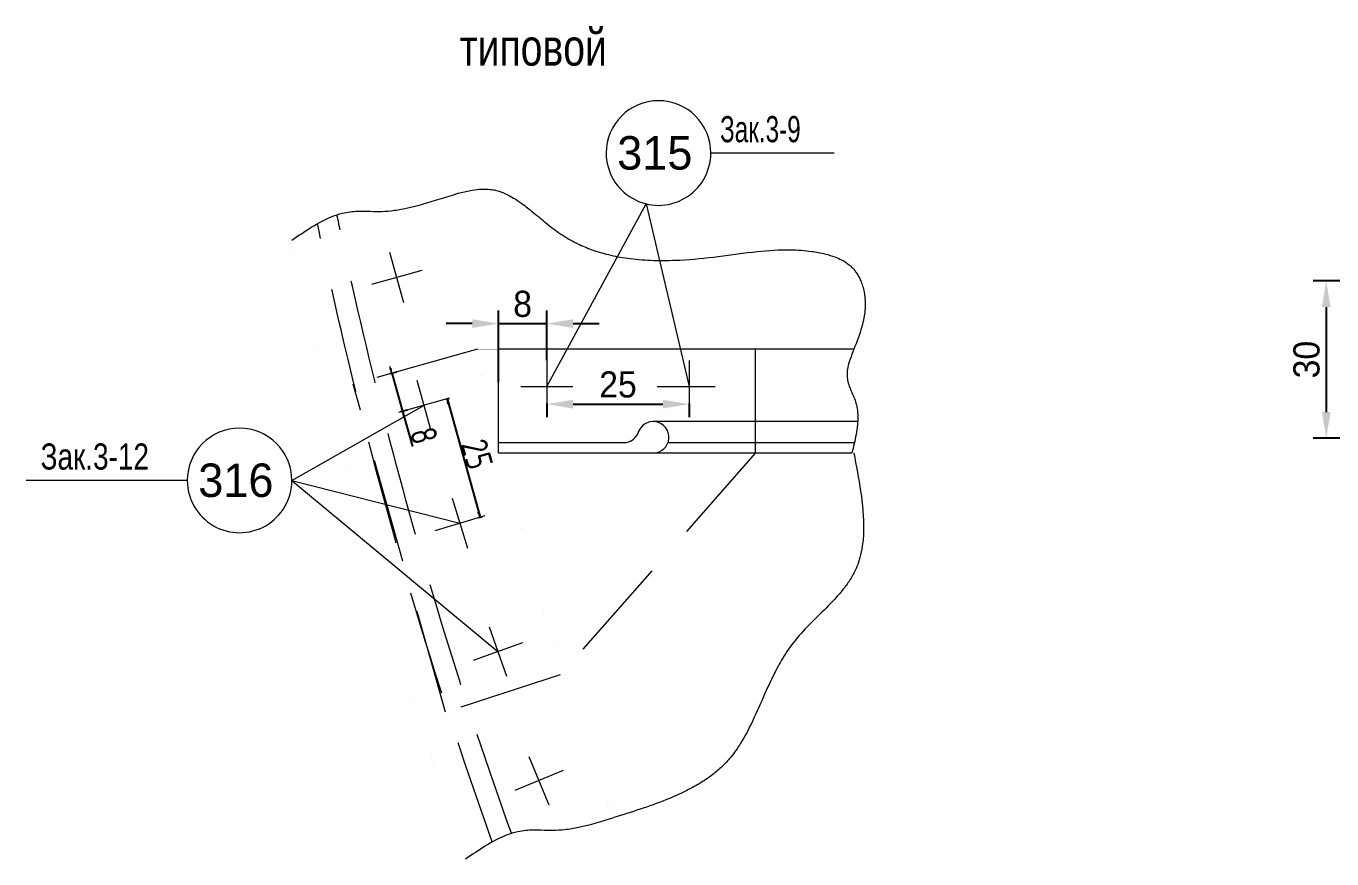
# Model space of a CAD drawing. Header units: millimetres. Extents: x 42007 to 66124, y -556 to 6894.
# Drawn here: x 50254 to 51502, y 540 to 1336 of the extents above; entities that cross this region are included whole.
import ezdxf

# ---------------------------------------------------------------- set-up
doc = ezdxf.new("R2010")
doc.units = ezdxf.units.MM
for name, pattern in [('K5LT32769', [0]), ('K5LT32782', [150, 100, -50]), ('K5LT32785', [95.25, 63.5, -31.75]), ('K5LT_THIN', [0])]:
    doc.linetypes.add(name, pattern=pattern)
doc.layers.get('Defpoints').update_dxf_attribs({"color": 250})
doc.layers.add('pen_7', color=1, linetype='Continuous')
doc.styles.add('KDIMTEXTSTYLE', font='GOST_AU.SHX', dxfattribs={"width": 0.96, "oblique": 15, "height": 5})
doc.styles.add('style5', font='arial.ttf', dxfattribs={"height": 3})
doc.dimstyles.new('ISO-10', dxfattribs={"dimscale": 10, "dimtxt": 2.5, "dimasz": 2.5, "dimexe": 1.25, "dimexo": 0, "dimtad": 1, "dimdec": 0, "dimtxsty": 'Standard', "dimcen": 2.5, "dimclrd": 7, "dimclre": 7, "dimclrt": 6, "dimadec": 0, "dimazin": 0, "dimtfac": 1, "dimtdec": 0, "dimtmove": 0, "dimatfit": 3, "dimfxl": 1, "dimarcsym": 0})
doc.dimstyles.new('KDIMSTYLE (1.00)', dxfattribs={"dimtxt": 5, "dimasz": 1, "dimexe": 2, "dimexo": 0, "dimgap": 1, "dimtad": 1, "dimtxsty": 'KDIMTEXTSTYLE', "dimsah": 1, "dimcen": 0, "dimdle": 1, "dimadec": 0, "dimazin": 0, "dimtfac": 0.667, "dimtmove": 0, "dimatfit": 3, "dimfxl": 1, "dimtvp": 1, "dimtolj": 1, "dimtzin": 0, "dimarcsym": 0})

# ---------------------------------------------------------------- blocks, each defined once
blk = doc.blocks.new('*D109')
at = {"color": 7, "lineweight": -2, "transparency": 16777216}
for p, q in [((50705.1, 995.2), (50705.1, 1063.8)), ((50751.4, 1016.2), (50751.4, 1063.8)), ((50680.1, 1051.3), (50655.1, 1051.3)), ((50705.1, 1051.3), (50751.4, 1051.3)), ((50776.4, 1051.3), (50801.4, 1051.3))]:
    blk.add_line(p, q, dxfattribs=at)
at = {"color": 7, "transparency": 16777216}
for points in [[(50680.1, 1055.4), (50680.1, 1047.1), (50705.1, 1051.3)], [(50776.4, 1055.4), (50776.4, 1047.1), (50751.4, 1051.3)]]:
    blk.add_solid(points, dxfattribs=at)
at = {"layer": 'Defpoints', "color": 0, "transparency": 16777216}
for p in [(50751.4, 1051.3), (50751.4, 1016.2), (50705.1, 995.2)]:
    blk.add_point(p, dxfattribs=at)
at = {"color": 6, "transparency": 16777216, "insert": (50728.2, 1070), "char_height": 25, "attachment_point": 5}
blk.add_mtext('\\H25.0;\\W0.965;\\Q0;\\Q0;8\\H25.0;\\W0.965;\\Q0;', dxfattribs=at)
blk = doc.blocks.new('*D110')
at = {"color": 7, "lineweight": -2, "transparency": 16777216}
for p, q in [((50751.4, 974.9), (50751.4, 961.8)), ((50776.4, 974.3), (50862.3, 974.3)), ((50887.3, 974.9), (50887.3, 961.8))]:
    blk.add_line(p, q, dxfattribs=at)
at = {"color": 7, "transparency": 16777216}
for points in [[(50776.4, 978.5), (50776.4, 970.1), (50751.4, 974.3)], [(50862.3, 978.5), (50862.3, 970.1), (50887.3, 974.3)]]:
    blk.add_solid(points, dxfattribs=at)
at = {"layer": 'Defpoints', "color": 0, "transparency": 16777216}
for p in [(50751.4, 974.9), (50887.3, 974.9), (50887.3, 974.3)]:
    blk.add_point(p, dxfattribs=at)
at = {"color": 6, "transparency": 16777216, "insert": (50819.4, 993), "char_height": 25, "attachment_point": 5}
blk.add_mtext('\\H25.0;\\W0.965;\\Q0;\\Q0;25\\H25.0;\\W0.965;\\Q0;', dxfattribs=at)
blk = doc.blocks.new('KDIMARROW_02')
blk.add_hatch(color=0).paths.add_polyline_path([(4.5, 0), (5, 0.7), (0, 0), (5, -0.7)])
at = {"color": 0, "linetype": 'K5LT_THIN', "lineweight": 18}
for p, q in [((0, 0), (-1, 0)), ((5, 0.7), (0, 0)), ((0, 0), (5, -0.7)), ((0, 0), (7, 0)), ((4.5, 0), (5, 0.7)), ((5, -0.7), (4.5, 0))]:
    blk.add_line(p, q, dxfattribs=at)
blk = doc.blocks.new('*D111')
at = {"color": 0, "lineweight": -2, "transparency": 16777216}
for p, q in [((50607.6, 1004.9), (50601.4, 1003.2)), ((50603.6, 1002.8), (50613.1, 968.4)), ((50617.8, 968.7), (50611.5, 966.9)), ((50613.4, 967.5), (50622.8, 933.8))]:
    blk.add_line(p, q, dxfattribs=at)
at = {"layer": 'Defpoints', "color": 0, "transparency": 16777216}
for p in [(50607.6, 1004.9), (50613.4, 967.5), (50617.8, 968.7)]:
    blk.add_point(p, dxfattribs=at)
at = {"color": 0, "lineweight": -2, "transparency": 16777216}
for p, rotation in [((50603.3, 1003.7), 105.6013441716773), ((50613.4, 967.5), 285.6013441716773)]:
    blk.add_blockref('KDIMARROW_02', p, dxfattribs=dict(at, rotation=rotation))
at = {"color": 7, "transparency": 16777216, "insert": (50633.9, 944.2), "char_height": 5, "attachment_point": 5, "rotation": 285.6013, "style": 'KDIMTEXTSTYLE'}
blk.add_mtext('\\A1;\\H25.0;\\W0.965;\\Q0;\\H25.0;\\W0.965;\\Q0;\\Q0;8', dxfattribs=at)
blk = doc.blocks.new('KDIMARROW_01')
blk.add_hatch(color=0).paths.add_polyline_path([(0, 0), (-5, 0.7), (-4.5, 0), (-5, -0.7)])
at = {"color": 0, "linetype": 'K5LT_THIN', "lineweight": 13}
for p, q in [((-4.5, 0), (-5, 0.7)), ((-5, 0.7), (0, 0)), ((0, 0), (-5, -0.7)), ((-5, -0.7), (-4.5, 0)), ((0, 0), (-1, 0))]:
    blk.add_line(p, q, dxfattribs=at)
blk = doc.blocks.new('*D112')
at = {"color": 0, "lineweight": -2, "transparency": 16777216}
for p, q in [((50654.7, 979), (50657.9, 979.9)), ((50656.3, 978.4), (50687.2, 867.2)), ((50686.1, 865.8), (50689.4, 866.7))]:
    blk.add_line(p, q, dxfattribs=at)
at = {"layer": 'Defpoints', "color": 0, "transparency": 16777216}
for p in [(50654.7, 979), (50686.1, 865.8), (50687.5, 866.2)]:
    blk.add_point(p, dxfattribs=at)
at = {"color": 0, "lineweight": -2, "transparency": 16777216}
for p, rotation in [((50656, 979.3), 105.5462464917629), ((50687.5, 866.2), 285.5462464917629)]:
    blk.add_blockref('KDIMARROW_01', p, dxfattribs=dict(at, rotation=rotation))
at = {"color": 7, "transparency": 16777216, "insert": (50684.7, 926.4), "char_height": 5, "attachment_point": 5, "rotation": 285.5462, "style": 'KDIMTEXTSTYLE'}
blk.add_mtext('\\A1;\\H25.0;\\W0.965;\\Q0;\\Q0;25\\H25.0;\\W0.965;\\Q0;', dxfattribs=at)
blk = doc.blocks.new('*D115')
at = {"color": 7, "lineweight": -2, "transparency": 16777216}
for p, q in [((51614.8, 1092.1), (51484, 1092.1)), ((51496.5, 1067.1), (51496.5, 966.7)), ((51642, 941.7), (51484, 941.7))]:
    blk.add_line(p, q, dxfattribs=at)
at = {"color": 7, "transparency": 16777216}
for points in [[(51492.4, 1067.1), (51500.7, 1067.1), (51496.5, 1092.1)], [(51492.4, 966.7), (51500.7, 966.7), (51496.5, 941.7)]]:
    blk.add_solid(points, dxfattribs=at)
at = {"layer": 'Defpoints', "color": 0, "transparency": 16777216}
for p in [(51614.8, 1092.1), (51496.5, 941.7), (51642, 941.7)]:
    blk.add_point(p, dxfattribs=at)
at = {"color": 6, "transparency": 16777216, "insert": (51477.8, 1016.9), "char_height": 25, "attachment_point": 5, "rotation": 90}
blk.add_mtext('\\H25.0;\\W0.965;\\Q0;\\H25.0;\\W0.965;\\Q0;\\Q0;30', dxfattribs=at)

msp = doc.modelspace()

# ---------------------------------------------------------------- linework, layer by layer
at = {"color": 7, "linetype": 'K5LT32769', "lineweight": 18}
for p, q in [((51026.047, 1214.345), (50908.135, 1214.345)), ((50751.371, 991.163), (50846.366, 1165.749)), ((50846.366, 1165.749), (50887.345, 991.163)), ((50601.014, 1119.497), (50614.461, 1071.339)), ((50631.817, 1102.141), (50583.659, 1088.694)), ((50705.303, 937.542), (50705.303, 1026.764)), ((51044.938, 1026.764), (50705.354, 1026.764)), ((50751.371, 1016.163), (50751.371, 966.163)), ((50887.345, 1016.163), (50887.345, 966.163)), ((50627.051, 997.216), (50640.499, 949.058)), ((50726.371, 991.163), (50776.371, 991.163)), ((50856.864, 991.163), (50912.345, 991.163)), ((50657.854, 979.861), (50609.696, 966.414)), ((50507.608, 901.412), (50633.775, 973.137)), ((51048.599, 957.628), (50853.097, 957.628)), ((50705.303, 937.542), (50826.2, 937.542)), ((50705.303, 927.628), (50705.303, 937.542)), ((50867.208, 937.542), (51045.429, 937.542)), ((50705.303, 927.628), (51043.014, 927.628)), ((50407.608, 901.412), (50253.525, 901.412)), ((50507.608, 901.412), (50668.283, 860.395)), ((50507.608, 901.412), (50704.479, 737.723)), ((50661.005, 884.312), (50675.561, 836.478)), ((50692.2, 867.674), (50644.366, 853.117)), ((50696.082, 761.271), (50712.877, 714.176)), ((50728.027, 746.121), (50680.932, 729.326)), ((50734.174, 637.544), (50753.44, 591.405)), ((50766.876, 624.108), (50720.738, 604.841))]:
    msp.add_line(p, q, dxfattribs=at)
at = {"color": 7, "linetype": 'K5LT32782', "lineweight": 18}
for p, q in [((50685.068, 1026.775), (50566.14, 993.247)), ((50951.019, 927.625), (50951.019, 1026.764)), ((50654.515, 679.776), (50566.14, 993.247)), ((50951.019, 927.625), (50764.217, 715.476)), ((50764.217, 715.476), (50654.515, 679.776))]:
    msp.add_line(p, q, dxfattribs=at)
at = {"color": 7, "linetype": 'K5LT32785', "const_width": 0.001}
for points in [[(50649.241, 1170.446), (50661.557, 1111.318), (50706.507, 922.886), (50682.867, 1022.023)], [(50507.445, 1131.018), (50517.269, 1083.905), (50546.891, 959.724), (50580.062, 836.428), (50616.715, 714.247), (50656.861, 593.136), (50675.787, 541.097)], [(50675.801, 541.107), (50656.869, 593.159), (50616.717, 714.259), (50580.069, 836.409), (50546.869, 959.709), (50517.269, 1083.909), (50507.445, 1131.018)], [(50706.507, 922.886), (50755.593, 753.918), (50794.392, 636.868), (50815.417, 579.043)]]:
    msp.add_lwpolyline(points, dxfattribs=at)
at = {"color": 7, "linetype": 'K5LT32782', "const_width": 0.18}
msp.add_lwpolyline([(50685.068, 1026.775), (50701.019, 1026.775), (50951.019, 1026.775)], dxfattribs=at)
at = {"color": 7, "linetype": 'K5LT32769', "lineweight": 18}
for centre, radius, start, end in [((50858.135, 1214.345), 50, 0, 179.999977), ((50858.135, 1214.345), 50, 179.999977, 0), ((50457.608, 901.412), 50, 0, 179.999977), ((50824.903, 952.486), 15, 270, 346.121909), ((50853.097, 942.628), 15, 270, 166.121909), ((50457.608, 901.412), 50, 179.999977, 0)]:
    msp.add_arc(centre, radius, start, end, dxfattribs=at)
for points, knots in [([(50649.241, 1170.446), (50660.732, 1174.009), (50675.039, 1179.103), (50691.868, 1180.017), (50698.122, 1179.567), (50703.295, 1178.553), (50708.231, 1177.018), (50713.744, 1174.679), (50720.303, 1171.086), (50728.671, 1165.423), (50739.33, 1156.935), (50751.886, 1146.24), (50765.891, 1135.616), (50780.265, 1127.59), (50794.94, 1121.476), (50810.819, 1116.758), (50829.571, 1113.262), (50852.422, 1111.362), (50881.498, 1111.757), (50915.555, 1115.201), (50950.648, 1120.481), (50980.54, 1122.577), (51002.38, 1120.944), (51016.54, 1118.341), (51026.112, 1115.482), (51032.764, 1112.566), (51037.563, 1109.719), (51041.227, 1106.9), (51044.184, 1103.997), (51046.723, 1100.844), (51049.029, 1097.262), (51051.136, 1093.099), (51052.992, 1088.268), (51054.486, 1082.785), (51055.488, 1076.79), (51055.904, 1070.452), (51055.646, 1063.76), (51054.595, 1056.258), (51051.542, 1043.653), (51047.679, 1033.796), (51044.938, 1026.764)], [0, 0, 0, 0, 2.92204903, 3.55683934, 4.03182547, 4.42234092, 4.81831061, 5.27006071, 5.85608227, 6.60946067, 7.69054426, 9.12210693, 10.56771502, 11.89459728, 13.06136018, 14.3740049, 15.86035226, 17.62883194, 19.86511755, 22.82514833, 25.83041286, 28.38253915, 29.98807614, 31.07077651, 31.83000096, 32.37883958, 32.80842663, 33.16524248, 33.48519862, 33.8000366, 34.13425579, 34.50512846, 34.91737661, 35.37333725, 35.86593212, 36.37277013, 36.89414493, 37.46967548, 38.18686742, 40, 40, 40, 40]), ([(50507.445, 1131.018), (50519.696, 1139.246), (50535.028, 1150.145), (50554.896, 1156.733), (50563.138, 1158.371), (50571.193, 1158.931), (50580.355, 1158.717), (50590.98, 1158.281), (50602.951, 1159.01), (50622.703, 1162.259), (50638.109, 1167.017), (50649.241, 1170.446)], [0, 0, 0, 0, 3.28890008, 4.03041166, 4.59032503, 5.13157226, 5.80261404, 6.6042429, 7.46894459, 8.43410202, 11, 11, 11, 11]), ([(51044.938, 1026.764), (51042.541, 1020.517), (51039.233, 1012.726), (51038.321, 1003.4), (51038.42, 999.837), (51038.904, 996.676), (51039.831, 993.288), (51041.434, 989.004), (51043.706, 983.911), (51046.118, 978.224), (51047.672, 972.638), (51048.522, 967.055), (51048.812, 961.076), (51048.418, 953.72), (51046.715, 942.362), (51044.483, 933.507), (51043.014, 927.628)], [0, 0, 0, 0, 3.18364693, 3.86340517, 4.38296289, 4.85119826, 5.36007387, 6.02767057, 6.99414492, 7.97651001, 8.91951281, 9.70685286, 10.62024487, 11.72227608, 13.15652767, 16, 16, 16, 16]), ([(51044.938, 927.628), (51049.185, 903.512), (51056.004, 873.61), (51053.435, 839.947), (51051.043, 828.305), (51048.019, 819.232), (51044.422, 811.502), (51039.716, 803.789), (51033.034, 794.951), (51022.471, 783.319), (51008.26, 769.503), (50992.454, 753.621), (50979.716, 736.759), (50969.029, 717.783), (50959.148, 696.299), (50948.976, 672.635), (50938.5, 652.209), (50928.331, 637.634), (50919.207, 627.878), (50909.876, 619.928), (50898.589, 612.125), (50883.635, 603.825), (50855.893, 591.658), (50832.154, 584.311), (50815.417, 579.043)], [0, 0, 0, 0, 3.90397838, 4.69487043, 5.29293394, 5.76793508, 6.19468265, 6.63066194, 7.18574165, 7.93391576, 9.09804586, 10.30192981, 11.44938088, 12.40929935, 13.71983103, 15.16471166, 16.4598889, 17.32017606, 17.94878402, 18.55460704, 19.24411548, 20.10227321, 21.2391465, 24, 24, 24, 24]), ([(50673.621, 539.615), (50685.872, 547.843), (50701.204, 558.742), (50721.072, 565.33), (50729.313, 566.968), (50737.369, 567.528), (50746.531, 567.314), (50757.156, 566.878), (50769.127, 567.607), (50788.878, 570.856), (50804.284, 575.614), (50815.417, 579.043)], [0, 0, 0, 0, 3.28890008, 4.03041166, 4.59032503, 5.13157226, 5.80261404, 6.6042429, 7.46894459, 8.43410202, 11, 11, 11, 11])]:
    msp.add_open_spline(points, degree=3, knots=knots, dxfattribs=at)
at = {"color": 7, "linetype": 'K5LT32782', "lineweight": 18}
for points, knots in [([(50717.527, 564.096), (50694.612, 627.93), (50633.498, 811.498), (50581.645, 1009.916), (50553.109, 1144.015), (50550.752, 1155.305)], [0, 0, 0, 0, 0.33090095, 0.94371704, 1, 1, 1, 1]), ([(50699.193, 555.969), (50643.304, 711.49), (50584.921, 908.197), (50540.218, 1108.091), (50532.09, 1146.857)], [0, 0, 0, 0, 0.80661271, 1, 1, 1, 1])]:
    msp.add_open_spline(points, degree=3, knots=knots, dxfattribs=at)

# ---------------------------------------------------------------- texts
at = {"color": 7, "attachment_point": 1, "style": 'style5'}
for s, insert, char_height in [('\\H3.5;\\W0.965;\\Q15;\\Q0;\\W0.765;\\H35.00;типовой', (50668.115, 1332.9), 2.4), ('\\H3.5;\\W0.965;\\Q15;\\Q0;\\W0.665;\\H25.00;Зак.3-9', (50916.977, 1249.687), 3), ('\\H3.5;\\W0.965;\\Q15;\\Q0;\\W0.765;\\H25.00;Зак.3-12', (50267.407, 936.755), 3)]:
    msp.add_mtext(s, dxfattribs=dict(at, insert=insert, char_height=char_height))
at = {"layer": 'pen_7', "color": 2, "linetype": 'Continuous', "char_height": 40, "attachment_point": 1, "style": 'style5'}
for s, insert in [('\\H3.5;\\W0.965;\\Q15;\\Q0;\\H32.00;315', (50818.622, 1230.488)), ('\\H3.5;\\W0.965;\\Q15;\\Q0;\\H32.00;316', (50418.094, 917.556))]:
    msp.add_mtext(s, dxfattribs=dict(at, insert=insert))

# ---------------------------------------------------------------- dimensions: what is measured, and where the dimension line sits
at = {"color": 4}
for base, p1, p2, text, picture, middle in [((50751.371, 1051.257), (50705.117, 995.178), (50751.371, 1016.163), '\\H25.0;\\W0.965;\\Q0;\\Q0;8\\H25.0;\\W0.965;\\Q0;', '*D109', (50728.244, 1051.257)), ((50887.345, 974.287), (50751.371, 974.933), (50887.345, 974.933), '\\H25.0;\\W0.965;\\Q0;\\Q0;25\\H25.0;\\W0.965;\\Q0;', '*D110', (50819.358, 974.287))]:
    dim = msp.add_linear_dim(base=base, p1=p1, p2=p2, text=text, dimstyle='ISO-10', override={"dimfxl": 1.25}, dxfattribs=at)
    dim.commit()
    dim.dimension.update_dxf_attribs({"geometry": picture, "text_midpoint": middle, "dimtype": 160})
dim = msp.add_linear_dim(base=(51496.536, 941.729), p1=(51614.811, 1092.069), p2=(51641.988, 941.729), angle=90, text='\\H25.0;\\W0.965;\\Q0;\\H25.0;\\W0.965;\\Q0;\\Q0;30', dimstyle='ISO-10', override={"dimfxl": 1.25}, dxfattribs=at)
dim.commit()
dim.dimension.update_dxf_attribs({"geometry": '*D115', "text_midpoint": (51496.536, 1016.899), "dimtype": 160})
at = {"color": 7}
for base, p1, p2, angle, text, override, picture, middle in [((50613.412, 967.451), (50607.644, 1004.947), (50617.774, 968.669), 285.601344, '\\H25.0;\\W0.965;\\Q0;\\H25.0;\\W0.965;\\Q0;\\Q0;8', {"dimexo": 0, "dimblk1": 'KDIMARROW_02', "dimblk2": 'KDIMARROW_02', "dimse1": 0, "dimse2": 0, "dimclrt": 7, "dimtolj": 1}, '*D111', (50620.913, 940.59)), ((50687.457, 866.196), (50654.655, 978.967), (50686.13, 865.826), 285.546246, '\\H25.0;\\W0.965;\\Q0;\\Q0;25\\H25.0;\\W0.965;\\Q0;', {"dimexo": 0, "dimblk1": 'KDIMARROW_01', "dimblk2": 'KDIMARROW_01', "dimse1": 0, "dimse2": 0, "dimclrt": 7, "dimtolj": 1}, '*D112', (50671.72, 922.766))]:
    dim = msp.add_linear_dim(base=base, p1=p1, p2=p2, angle=angle, text=text, dimstyle='KDIMSTYLE (1.00)', override=override, dxfattribs=at)
    dim.commit()
    dim.dimension.update_dxf_attribs({"geometry": picture, "text_midpoint": middle, "dimtype": 161})

doc.saveas('drawing.dxf')
